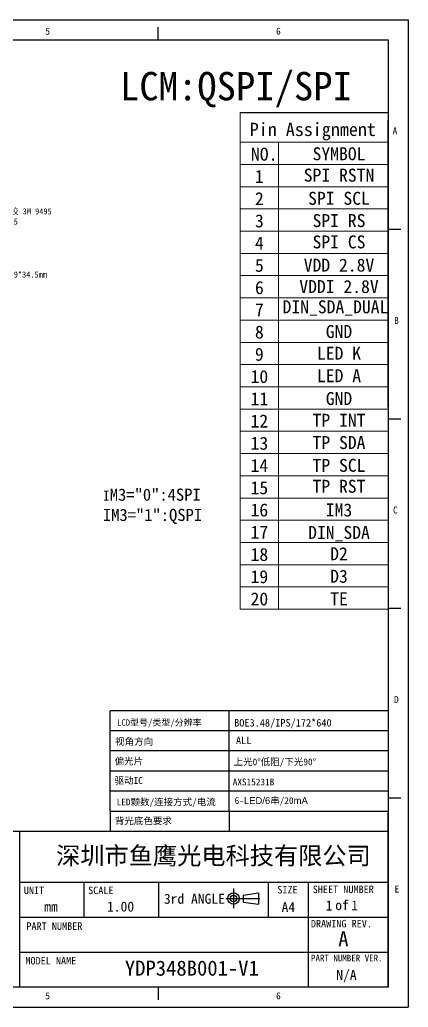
# Model space of a CAD drawing. Header units: millimetres. Extents: x 2495 to 2871, y 125 to 368.
# Drawn here: x 2774.8 to 2870.7, y 124.6 to 368.4 of the extents above; entities that cross this region are included whole.
import ezdxf
from ezdxf.enums import TextEntityAlignment as Align

# ---------------------------------------------------------------- set-up
doc = ezdxf.new("R2010")
doc.units = ezdxf.units.MM
for name, color, linetype in [('DIM', 4, 'Continuous'), ('DIM（标注）', 3, 'Continuous'), ('FPC', 2, 'Continuous')]:
    doc.layers.add(name, color=color, linetype=linetype)
doc.layers.add('Title block', color=7, linetype='Continuous', lineweight=9)
doc.styles.get("Standard").update_dxf_attribs({"font": 'txt', "bigfont": 'gbcbig.shx'})
doc.styles.add('ZI2.5', font='', dxfattribs={"height": 2.5})
doc.styles.add('宋', font='', dxfattribs={"height": 2})
doc.styles.add('宋体', font='')
doc.styles.add('黑体', font='simhei.ttf')
doc.styles.get('ZI2.5').set_extended_font_data('SimSun')
doc.styles.get('宋').set_extended_font_data('SimSun')
doc.styles.get('宋体').set_extended_font_data('SimSun')

# ---------------------------------------------------------------- blocks, each defined once
blk = doc.blocks.new('THIRD-PROJ_BL0')
at = {"linetype": 'Continuous'}
blk.add_line((257.13, 38.11), (257.13, 34.11), dxfattribs=at)
at = {"color": 7, "linetype": 'Continuous'}
for p, q in [((255.59, 36.06), (262.41, 36.06)), ((259.04, 36.73), (262.11, 37.22)), ((259.04, 36.73), (259.04, 35.31)), ((262.11, 37.22), (262.11, 34.94)), ((259.04, 35.31), (262.11, 34.94))]:
    blk.add_line(p, q, dxfattribs=at)
for centre, radius in [((257.13, 36.08), 1.14), ((257.13, 36.06), 0.67)]:
    blk.add_circle(centre, radius, dxfattribs=at)

msp = doc.modelspace()

# ---------------------------------------------------------------- linework, layer by layer
at = {"color": 7, "linetype": 'Continuous'}
for p, q in [((2494.981, 368.3619), (2870.6928, 368.3619)), ((2870.6928, 368.3619), (2870.6928, 124.6284)), ((2494.981, 124.6284), (2870.6928, 124.6284))]:
    msp.add_line(p, q, dxfattribs=at)
at = {"linetype": 'Continuous'}
for p, q in [((2808.9593, 363.438), (2808.9593, 366.5155)), ((2499.9049, 363.438), (2865.7689, 363.438)), ((2865.7689, 363.438), (2865.7689, 129.5523)), ((2865.7689, 316.6609), (2868.8464, 316.6609)), ((2865.7689, 269.8837), (2868.8464, 269.8837)), ((2865.7689, 223.1066), (2868.8464, 223.1066)), ((2865.7689, 176.3295), (2868.8464, 176.3295)), ((2865.7689, 129.5523), (2499.9049, 129.5523)), ((2808.9593, 129.5523), (2808.9593, 126.4749))]:
    msp.add_line(p, q, dxfattribs=at)
at = {"color": 0}
for p, q in [((2865.7689, 363.438), (2865.7689, 360.3047)), ((2865.7689, 360.3047), (2865.7689, 356.6356))]:
    msp.add_line(p, q, dxfattribs=at)
at = {"color": 7}
msp.add_line((2865.7689, 352.9666), (2865.7689, 203.1551), dxfattribs=at)
for p, q in [((2829.1781, 345.4513), (2865.7689, 345.4513)), ((2865.769, 339.9697), (2865.769, 343.5571)), ((2865.769, 304.9932), (2865.769, 339.9697)), ((2865.769, 272.7072), (2865.769, 304.9932))]:
    msp.add_line(p, q)
at = {"color": 4, "linetype": 'Continuous'}
for p, q in [((2865.7688, 197.8181), (2797.1454, 197.818)), ((2797.1454, 172.9866), (2797.1454, 197.818)), ((2826.5199, 172.9866), (2826.5199, 197.818)), ((2865.7689, 192.8517), (2797.1454, 192.8517)), ((2865.7689, 187.8855), (2797.1454, 187.8855)), ((2865.7689, 182.9192), (2797.1454, 182.9192)), ((2865.7689, 177.9529), (2797.1454, 177.9529)), ((2865.7689, 163.4041), (2865.7689, 172.6365)), ((2865.7689, 168.0203), (2708.3269, 168.0203)), ((2774.7997, 129.5523), (2774.7997, 168.0203)), ((2865.7689, 168.0203), (2797.1454, 168.0203)), ((2797.1455, 168.0202), (2797.1455, 168.0203)), ((2865.7689, 129.5523), (2865.7689, 163.4042)), ((2865.7689, 155.4029), (2774.7997, 155.4029)), ((2790.6793, 146.786), (2790.6793, 155.4029)), ((2809.144, 146.786), (2809.144, 155.4029)), ((2836.2255, 146.786), (2836.2255, 155.4029)), ((2846.0733, 129.5523), (2846.0733, 155.4029)), ((2865.7689, 146.786), (2774.7997, 146.786)), ((2865.7689, 138.1692), (2774.7997, 138.1692))]:
    msp.add_line(p, q, dxfattribs=at)
at = {"color": 4}
for p, q in [((2797.1454, 172.9866), (2797.1455, 168.0203)), ((2797.1454, 172.9866), (2865.7689, 172.9866)), ((2826.5199, 172.9866), (2826.5199, 168.0203))]:
    msp.add_line(p, q, dxfattribs=at)
at = {"layer": 'DIM', "color": 7}
msp.add_line((2865.7689, 285.976), (2865.7689, 222.8722), dxfattribs=at)
at = {"layer": 'FPC', "color": 0}
msp.add_line((2831.1351, 363.438), (2865.7689, 363.438), dxfattribs=at)
at = {"layer": 'Title block'}
for p, q in [((2829.1781, 345.4513), (2829.1781, 266.7811)), ((2829.1781, 338.1332), (2865.7689, 338.1332)), ((2838.6836, 338.1332), (2838.6836, 222.8722)), ((2829.1781, 332.6446), (2865.7689, 332.6446)), ((2829.1781, 327.156), (2865.7689, 327.156)), ((2829.1781, 321.6673), (2865.7689, 321.6673)), ((2829.1781, 316.1787), (2865.7689, 316.1787)), ((2829.1781, 310.6901), (2865.7689, 310.6901)), ((2829.1781, 305.2015), (2865.7689, 305.2015)), ((2829.1781, 299.7129), (2865.7689, 299.7129)), ((2829.1781, 294.2242), (2865.7689, 294.2242)), ((2829.1781, 288.7356), (2865.7689, 288.7356)), ((2829.1781, 283.247), (2865.7689, 283.247)), ((2829.1781, 277.7584), (2865.7689, 277.7584)), ((2829.1781, 274.0993), (2829.1781, 222.8722)), ((2829.1781, 272.2698), (2865.7689, 272.2698)), ((2829.1781, 266.7811), (2865.7689, 266.7811)), ((2829.1781, 261.2925), (2865.7689, 261.2925)), ((2829.1781, 255.8039), (2865.7689, 255.8039)), ((2829.1781, 250.3153), (2865.7689, 250.3153)), ((2829.1781, 244.8267), (2865.7689, 244.8267)), ((2829.1781, 239.3381), (2865.7689, 239.3381)), ((2829.1781, 233.8494), (2865.7689, 233.8494)), ((2829.1781, 228.3608), (2865.7689, 228.3608)), ((2829.1781, 222.8722), (2865.7689, 222.8722))]:
    msp.add_line(p, q, dxfattribs=at)

# ---------------------------------------------------------------- block references
at = {"color": 4, "linetype": 'Continuous', "xscale": 1.230977398210598, "yscale": 1.230977398210598, "zscale": 1.230977398210598}
msp.add_blockref('THIRD-PROJ_BL0', (2511.0515, 107.0642), dxfattribs=at)

# ---------------------------------------------------------------- texts
at = {"color": 4, "linetype": 'Continuous', "style": '宋体'}
for s, height, p in [('5', 1.7234, (2781.1116, 364.6743)), ('6', 1.7234, (2838.0578, 364.684)), ('A', 1.7234, (2866.8174, 340.0741)), ('B', 1.7234, (2867.2047, 293.2819)), ('C', 1.7234, (2866.926, 246.4968)), ('D', 1.7234, (2867.1749, 199.7343)), ('UNIT', 1.84647, (2775.7991, 152.5545)), ('SCALE', 1.84647, (2791.6787, 152.5545)), ('SIZE', 1.84647, (2838.3821, 152.7131)), ('SHEET NUMBER', 1.846466, (2847.1222, 152.8034)), ('E', 1.7234, (2867.309, 152.9502)), ('3rd ANGLE', 2.46195, (2810.375, 150.1712)), ('PART NUMBER', 1.846466, (2776.4418, 143.7286)), ('DRAWING REV.', 1.846466, (2846.6569, 144.3385)), ('MODEL NAME', 1.84647, (2776.1874, 135.1922)), ('PART NUMBER VER.', 1.623199, (2846.6896, 135.9567)), ('5', 1.7234, (2781.1116, 126.5927)), ('6', 1.7234, (2838.0578, 126.583))]:
    msp.add_text(s, height=height, dxfattribs=at).set_placement(p)
at = {"color": 1, "linetype": 'Continuous', "style": '宋体'}
for s, height, p in [('LCM:QSPI/SPI ', 7.010801, (2830.5494, 348.4687)), ('A', 3.7391, (2854.6851, 139.6436)), ('YDP348B001-V1', 3.739094, (2817.2824, 132.4205))]:
    msp.add_text(s, height=height, dxfattribs=at).set_placement(p, align=Align.CENTER)
at = {"color": 0, "linetype": 'Continuous', "style": '宋体'}
for s, height, rotation, p in [('LCD型号/类型/分辨率', 1.582983, 359.99988, (2809.2522, 194.1096)), ('视角方向', 1.67511, 359.99988, (2803.0273, 189.3687)), ('偏光片', 1.67511, 0.000124, (2801.7363, 184.5331)), ('驱动IC', 1.67511, 0.000124, (2801.6901, 179.7634)), ('LED颗数/连接方式/电流', 1.675114, 0.000124, (2810.9484, 174.4421)), ('背光底色要求', 1.67511, 0.000124, (2805.3056, 169.7895))]:
    msp.add_text(s, height=height, rotation=rotation, dxfattribs=at).set_placement(p, align=Align.CENTER)
at = {"color": 4, "linetype": 'Continuous', "style": '宋体'}
for s, height, p in [('of', 2.46195, (2854.351, 148.601)), ('mm', 2.46195, (2782.5079, 148.2461)), ('1.00', 2.46195, (2799.68, 148.2461)), ('A4', 2.46195, (2841.1083, 148.097)), ('1', 2.462, (2851.1358, 148.5044)), ('1', 2.462, (2857.4594, 148.5508)), ('N/A', 2.46195, (2855.4353, 131.3869))]:
    msp.add_text(s, height=height, dxfattribs=at).set_placement(p, align=Align.CENTER)
at = {"color": 1, "attachment_point": 1, "style": '宋体'}
for s, insert, char_height, width in [('ALL', (2828.1684, 191.434), 1.86236, 58.319544), ('6-{\\fArial|b0|i0|c0|p32;LED/6}串/20{\\fArial|b0|i0|c0|p32;mA}', (2827.8384, 176.4821), 1.676122, 29.029584)]:
    msp.add_mtext(s, dxfattribs=dict(at, insert=insert, char_height=char_height, width=width))
at = {"color": 2, "insert": (2783.7799, 164.2316), "char_height": 4.379443, "width": 86.149437, "attachment_point": 1, "style": '黑体'}
msp.add_mtext('{\\fSimSun|b1|i0|c134|p2;\\C4;深圳市鱼鹰光电科技有限公司}', dxfattribs=at)
at = {"color": 1, "style": '宋体'}
for tag, p, height in [('BOE3.48/IPS/172*640', (2827.7166, 193.9099), 1.8624), ('上光0°低阻/下光90°', (2827.5971, 184.367), 1.6761), ('AXS15231B', (2827.3703, 179.3964), 1.6761)]:
    msp.add_attdef(tag, p, '', height=height, dxfattribs=at)
at = {"layer": 'DIM（标注）', "color": 3, "insert": (2795.319, 252.6476), "char_height": 2.5, "width": 19.046798, "attachment_point": 1, "style": '宋'}
msp.add_mtext('{\\fSimSun|b1|i0|c134|p2;\\C1;I\\H1.2x;M3="0":4SPI\\PIM3="1":QSPI}', dxfattribs=at)
at = {"layer": 'FPC', "color": 7, "char_height": 1.5, "width": 23.841652, "attachment_point": 1}
for s, insert in [('{\\fSimSun|b0|i0|c134|p2;双面胶 3M 9495\\PT=0.15}', (2768.2083, 321.8102)), ('{\\fSimSun|b0|i0|c134|p2;导电双面胶\\fSimSun|b0|i0|c0|p2;28.9*34.5mm\\fSimSun|b0|i0|c134|p2;\\PT=0.1mm}', (2759.7736, 306.2233))]:
    msp.add_mtext(s, dxfattribs=dict(at, insert=insert))
at = {"layer": 'Title block', "style": 'ZI2.5'}
msp.add_text('Pin Assignment', height=3.267035, dxfattribs=at).set_placement((2831.5813, 339.6665))
at = {"layer": 'Title block', "style": '宋体'}
for s, p in [('NO.', (2835.1378, 335.1846)), ('SYMBOL', (2853.6006, 335.2854)), ('SPI RSTN', (2853.6006, 330.0079)), ('1', (2833.9429, 329.696)), ('2', (2833.9429, 324.2074)), ('SPI SCL', (2853.6006, 324.2905)), ('3', (2833.9429, 318.7188)), ('SPI RS', (2853.6006, 318.7914)), ('4', (2833.9429, 313.2302)), ('SPI CS', (2853.6006, 313.5303)), ('5', (2833.9429, 307.7415)), ('VDD 2.8V', (2853.6006, 307.8027)), ('6', (2833.9429, 302.2529)), ('VDDI 2.8V', (2853.6006, 302.5182)), ('7', (2833.9429, 296.7643)), ('DIN_SDA_DUAL', (2852.7269, 297.5067)), ('8', (2833.9429, 291.2757)), ('GND', (2853.6006, 291.4051)), ('LED K', (2853.6006, 286.0479)), ('9', (2833.9429, 285.7871)), ('10', (2833.9429, 280.2985)), ('LED A', (2853.6006, 280.5058)), ('11', (2833.9429, 274.8098)), ('GND', (2853.6006, 274.8721)), ('12', (2833.9429, 269.3212)), ('TP INT', (2853.6006, 269.5066)), ('13', (2833.9429, 263.8326)), ('TP SDA', (2853.6006, 264.0054)), ('14', (2833.9429, 258.344)), ('TP SCL', (2853.6006, 258.3791)), ('15', (2833.9429, 252.8554)), ('TP RST', (2853.6006, 253.2108)), ('16', (2833.9429, 247.3667)), ('IM3', (2853.6006, 247.3677)), ('17', (2833.9429, 241.8781)), ('DIN_SDA', (2853.6006, 241.8217)), ('18', (2833.9429, 236.3895)), ('D2', (2853.6006, 236.5621)), ('19', (2833.9429, 230.9009)), ('D3', (2853.6006, 231.0015)), ('20', (2833.9429, 225.4123)), ('TE', (2853.6006, 225.4461))]:
    msp.add_text(s, height=3.2, dxfattribs=at).set_placement(p, align=Align.MIDDLE_CENTER)

doc.saveas('drawing.dxf')
